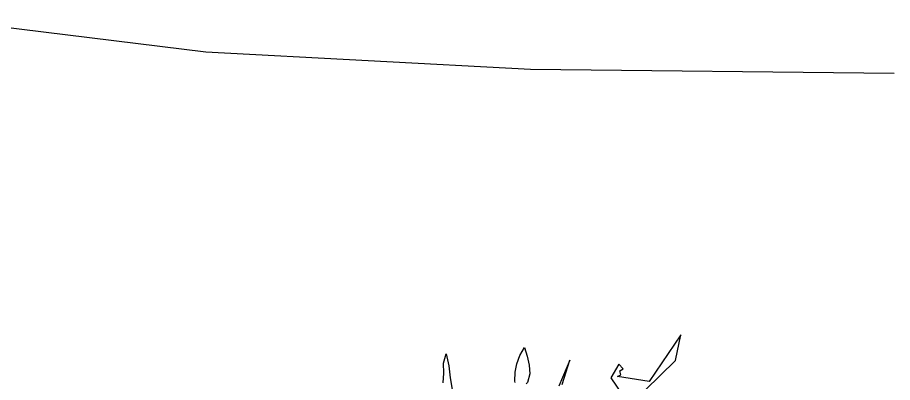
# Model space of a CAD drawing. Extents: x -81148 to 10972, y -53931 to 52487.
# Drawn here: x -25510 to -23629, y -23983 to -23197 of the extents above; entities that cross this region are included whole.
import ezdxf

# ---------------------------------------------------------------- set-up
doc = ezdxf.new("R2010")
doc.units = 0
doc.layers.get('0').update_dxf_attribs({"linetype": 'CONTINUOUS'})

msp = doc.modelspace()

# ---------------------------------------------------------------- linework, layer by layer
for p, q in [((-25706.1, -23197.2), (-25105.4, -23271)), ((-25105.4, -23271), (-24407, -23308.2)), ((-24407, -23308.2), (-23625.9, -23316.7)), ((-24084.4, -23880.1), (-24152, -23980)), ((-24095.5, -23935.2), (-24084.4, -23880.1)), ((-24430, -23924.7), (-24420.4, -23907.3)), ((-24420.4, -23907.3), (-24414.4, -23926)), ((-24594.4, -23940.9), (-24588.4, -23920.9)), ((-24588.4, -23920.9), (-24583.2, -23946.3)), ((-24436.8, -23942), (-24430, -23924.7)), ((-24414.4, -23926), (-24410, -23944.9)), ((-24323.1, -23934.3), (-24346.1, -23990.6)), ((-24339.6, -23986.9), (-24323.1, -23934.3)), ((-24161, -23999.1), (-24095.5, -23935.2)), ((-24593.7, -23962.1), (-24594.4, -23940.9)), ((-24583.2, -23946.3), (-24579.7, -23972.1)), ((-24440.6, -23960), (-24436.8, -23942)), ((-24410, -23944.9), (-24409.1, -23963.7)), ((-24217.8, -23943.1), (-24234.8, -23972.2)), ((-24208, -23953.2), (-24217.8, -23943.1)), ((-24215.7, -23957.6), (-24208, -23953.2)), ((-24594.7, -23983), (-24593.7, -23962.1)), ((-24579.7, -23972.1), (-24575.5, -23997.7)), ((-24441.1, -23979.6), (-24440.6, -23960)), ((-24409.1, -23963.7), (-24414, -23982.3)), ((-24234.8, -23972.2), (-24201.1, -24022.1)), ((-24220.5, -23969.8), (-24213.1, -23965.8)), ((-24152, -23980), (-24220.5, -23969.8)), ((-24213.1, -23965.8), (-24215.7, -23957.6)), ((-24440, -23982.8), (-24441.1, -23979.6)), ((-24414, -23982.3), (-24416.7, -23985.4))]:
    msp.add_line(p, q)

doc.saveas('drawing.dxf')
